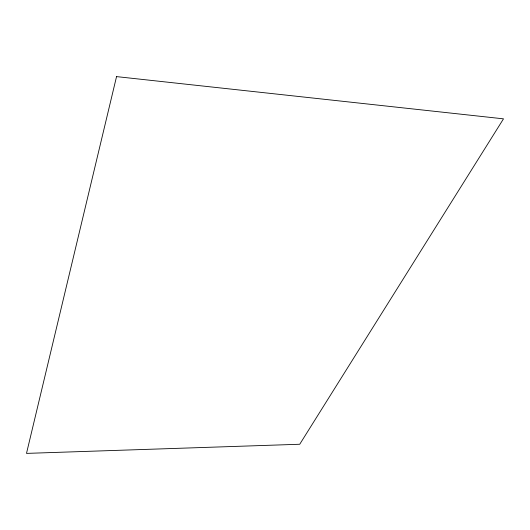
<?xml version="1.0" encoding="UTF-8"?>
<svg xmlns="http://www.w3.org/2000/svg" width="530" height="530" viewBox="0 0 530 530"><rect width="100%" height="100%" fill="white"/><g stroke="black" fill="none" stroke-linecap="round" stroke-linejoin="round"><path stroke-width="0.79" d="M116.54 76.611L26.5 453.389L299.735 444.253L503.5 118.839L116.54 76.611"/></g></svg>
